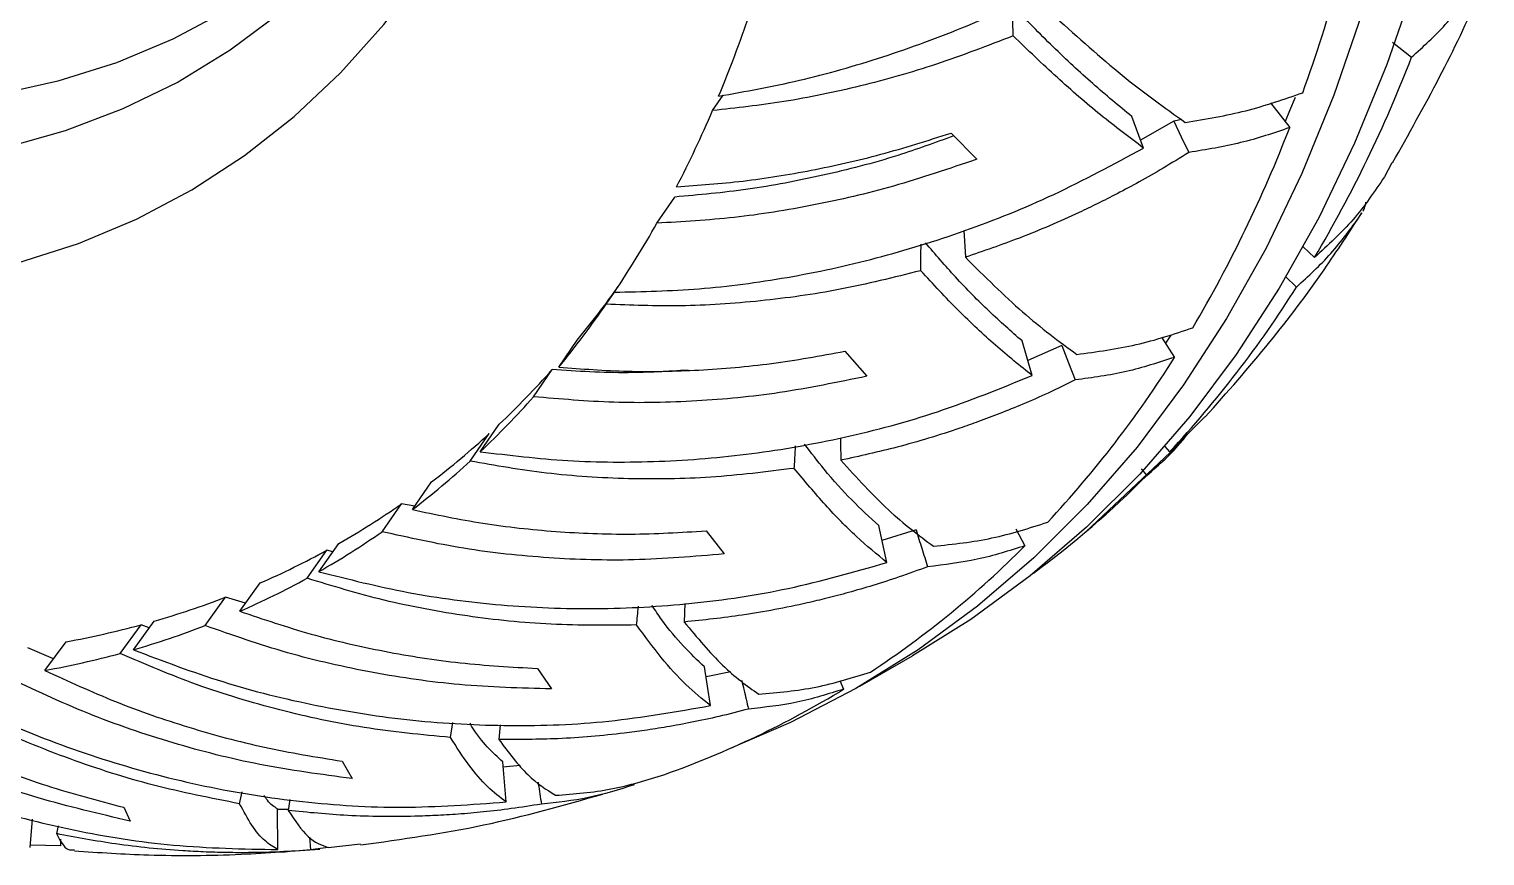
# Model space of a CAD drawing. Header units: millimetres. Extents: x 0 to 597, y 0 to 420.
# Drawn here: x 156.27 to 162.3, y 37.2 to 40.63 of the extents above; entities that cross this region are included whole.
import ezdxf

# ---------------------------------------------------------------- set-up
doc = ezdxf.new("R2010")
doc.units = ezdxf.units.MM

msp = doc.modelspace()

# ---------------------------------------------------------------- linework, layer by layer
at = {"color": 7, "linetype": 'Continuous', "lineweight": 25}
for p, q in [((161.9177, 40.5732), (161.9974, 40.5108)), ((159.1007, 40.2902), (159.144, 40.3531)), ((161.4131, 40.3218), (161.4921, 40.2191)), ((160.8857, 40.1346), (160.8378, 40.2654)), ((161.0119, 40.2461), (160.8737, 40.1672)), ((161.0445, 40.2522), (161.0119, 40.2461)), ((160.0886, 40.1965), (160.1954, 40.0881)), ((161.9155, 40.0737), (161.8847, 40.0149)), ((158.8698, 39.823), (158.9438, 39.9312)), ((161.7848, 39.8544), (161.7919, 39.8654)), ((161.5477, 39.7246), (161.5956, 39.6807)), ((161.4748, 39.6012), (161.5205, 39.5583)), ((158.66, 39.4872), (158.6938, 39.5368)), ((158.4635, 39.2259), (158.5399, 39.3376)), ((160.4249, 39.1915), (160.383, 39.3347)), ((160.9613, 39.3507), (161.0152, 39.2666)), ((161, 39.3587), (160.9779, 39.3259)), ((159.6489, 39.2916), (159.7397, 39.1883)), ((160.5478, 39.3151), (160.4067, 39.2538)), ((158.359, 39.1035), (158.436, 39.2158)), ((158.1379, 38.8753), (158.2161, 38.989)), ((161.1409, 39.0204), (160.9947, 38.8748)), ((158.0961, 38.8364), (158.1746, 38.9503)), ((160.6482, 38.5443), (161.0435, 38.916)), ((160.9742, 38.8969), (160.9947, 38.8748)), ((160.8765, 38.8037), (160.9004, 38.7772)), ((157.8564, 38.6353), (157.9363, 38.7504)), ((157.7309, 38.5436), (157.8115, 38.6592)), ((157.8663, 38.6495), (157.8115, 38.6592)), ((159.8229, 38.4157), (159.7889, 38.5691)), ((159.9437, 38.5513), (159.8026, 38.5071)), ((160.3576, 38.5559), (160.3951, 38.4855)), ((157.469, 38.3779), (157.5512, 38.4945)), ((159.0739, 38.5469), (159.1483, 38.4514)), ((157.4201, 38.3505), (157.5025, 38.4673)), ((157.5274, 38.4608), (157.5025, 38.4673)), ((157.1418, 38.2135), (157.2259, 38.3311)), ((156.9978, 38.1543), (157.0826, 38.2721)), ((157.1656, 38.2468), (157.0826, 38.2721)), ((158.9859, 38.2453), (158.9831, 38.1692)), ((156.6451, 38.039), (156.732, 38.1575)), ((156.7002, 38.0544), (156.7868, 38.1728)), ((156.766, 38.1444), (156.732, 38.1575)), ((156.3336, 37.9687), (156.4224, 38.0877)), ((156.3694, 38.0167), (156.2634, 38.0622)), ((159.7112, 37.903), (159.9297, 38.0292)), ((158.3747, 37.9767), (158.4326, 37.8917)), ((159.0914, 37.8224), (159.0669, 37.9835)), ((159.1768, 37.9623), (159.0733, 37.9414)), ((159.6281, 37.9268), (159.6437, 37.8909)), ((158.0142, 37.6904), (158.024, 37.7531)), ((158.2204, 37.7423), (158.2148, 37.6818)), ((157.565, 37.5922), (157.6067, 37.5202)), ((158.2446, 37.4231), (158.2312, 37.5895)), ((158.3032, 37.5743), (158.233, 37.5672)), ((157.1407, 37.4157), (157.1511, 37.4645)), ((157.3488, 37.4331), (157.3418, 37.3873)), ((156.2729, 37.2337), (156.2816, 37.3511)), ((156.6604, 37.4009), (156.6866, 37.344)), ((157.299, 37.2256), (157.298, 37.3945)), ((157.3425, 37.3921), (157.298, 37.3918)), ((156.3881, 37.3237), (156.3811, 37.2916)), ((156.3977, 37.2407), (156.2737, 37.2437)), ((156.3978, 37.2691), (156.3977, 37.2407)), ((157.4305, 37.2767), (157.4346, 37.2239)), ((157.5069, 37.2341), (157.4346, 37.2239)), ((157.5072, 37.234), (157.6414, 37.2488))]:
    msp.add_line(p, q, dxfattribs=at)
at = {"color": 7, "linetype": 'Continuous', "lineweight": 25, "flags": 128}
for points in [[(156.2214, 39.6579), (156.4726, 39.7384), (156.7133, 39.8397), (156.9429, 39.9615), (157.1608, 40.1036), (157.3663, 40.2654), (157.5589, 40.4467), (157.7382, 40.6468), (157.9035, 40.8652), (158.0545, 41.1015), (158.1908, 41.3548), (158.312, 41.6246), (158.4177, 41.9101), (158.5077, 42.2106), (158.5818, 42.5252), (158.6397, 42.8531), (158.6812, 43.1934), (158.7064, 43.5451), (158.7064, 43.5451)], [(158.2996, 42.1215), (158.2755, 42.069), (158.1476, 41.8201), (158.0049, 41.5881), (157.8479, 41.3737), (157.6768, 41.1775), (157.4923, 41.0002), (157.2949, 40.8422), (157.0851, 40.7039), (156.8635, 40.5858), (156.6309, 40.4882), (156.3878, 40.4113), (156.1349, 40.3555)], [(162.0116, 40.8211), (161.8941, 40.4803), (161.761, 40.155), (161.6125, 39.8458), (161.4489, 39.5534), (161.2706, 39.2782), (161.0779, 39.021), (160.8711, 38.7821), (160.6507, 38.562), (160.4171, 38.3613), (160.1708, 38.1802), (159.9297, 38.0292)], [(160.3462, 40.5998), (160.3455, 40.6618), (160.3448, 40.7238)], [(157.3065, 40.6919), (157.102, 40.54), (156.8853, 40.408), (156.657, 40.2964), (156.4179, 40.2055), (156.1686, 40.1355)], [(161.7931, 40.695), (161.6756, 40.3542), (161.5425, 40.0289), (161.394, 39.7197), (161.2305, 39.4272), (161.0521, 39.1521), (160.8594, 38.8948), (160.6526, 38.6559), (160.4322, 38.4359), (160.1986, 38.2352), (159.9524, 38.0541), (159.6939, 37.8931), (159.4236, 37.7524), (159.1642, 37.6409)], [(161.5143, 40.3437), (161.4918, 40.2883), (161.4737, 40.245)], [(161.0119, 40.2461), (161.0431, 40.1812), (161.0743, 40.1164)], [(160.1417, 39.7909), (160.1441, 39.7492), (160.148, 39.6814)], [(159.9629, 39.626), (159.9642, 39.6933), (159.9651, 39.7363)], [(160.5478, 39.3151), (160.5758, 39.2439), (160.6038, 39.1727)], [(159.6305, 38.9326), (159.6308, 38.9127), (159.6317, 38.8401)]]:
    msp.add_lwpolyline(points, dxfattribs=at)
at = {"color": 7, "linetype": 'Continuous', "lineweight": 25}
for centre, radius, start, end in [((154.8574, 42.7617), 7.1058, 340.27865, 348.32942), ((154.056, 42.4536), 5.489, 337.46038, 341.23965), ((156.7588, 42.5343), 5.6158, 329.46031, 338.87951), ((154.5488, 42.2459), 4.9543, 332.70175, 336.74865), ((156.2535, 42.2426), 5.6158, 329.46031, 338.87951), ((155.0476, 41.9777), 4.3877, 326.19974, 330.58939), ((155.4411, 41.8705), 4.0023, 320.73788, 324.77375), ((157.6308, 42.0069), 4.5963, 317.04321, 327.80945), ((155.3384, 41.7801), 4.0361, 320.74005, 325.38159), ((155.6799, 41.6675), 3.6888, 313.43684, 318.34512), ((157.1255, 41.7152), 4.5963, 317.04321, 327.80945), ((155.5861, 41.5701), 3.7113, 313.43878, 318.34586), ((155.7953, 41.5445), 3.5201, 307.4619, 312.52623), ((155.7024, 41.4464), 3.5415, 307.46175, 312.525), ((158.0047, 41.6598), 4.0859, 306.41538, 315.12973), ((155.8535, 41.4671), 3.4232, 299.73145, 304.88959), ((155.7604, 41.3695), 3.4451, 299.73356, 304.88876), ((155.8489, 41.4771), 3.4342, 293.63806, 298.78428), ((157.5224, 41.3423), 4.0514, 303.44649, 315.15853), ((155.76, 41.3712), 3.4468, 293.63375, 298.79126), ((155.8027, 41.5941), 3.56, 286.04713, 291.07058), ((155.7546, 41.7697), 3.7421, 280.27875, 285.13982), ((155.7108, 41.4948), 3.5799, 286.0448, 291.06949), ((155.6627, 41.6698), 3.7614, 280.27498, 285.13936), ((157.5721, 41.2792), 3.9714, 289.57397, 301.4422)]:
    msp.add_arc(centre, radius, start, end, dxfattribs=at)
for points, knots in [([(159.1258, 40.3495), (159.2364, 40.3693), (159.4585, 40.4091), (159.8048, 40.508), (160.1544, 40.6357), (160.5042, 40.7962), (160.8546, 40.9884), (161.0812, 41.1464), (161.1963, 41.2267)], [0, 0, 0, 0, 0.166041, 0.333058, 0.499187, 0.663306, 0.828996, 1, 1, 1, 1]), ([(161.9178, 40.0725), (161.9842, 40.1903), (162.1124, 40.4178), (162.2365, 40.6755), (162.2937, 40.8159), (162.301, 40.8339)], [0, 0, 0, 0, 0.48329, 0.933819, 1, 1, 1, 1]), ([(161.9974, 40.5108), (162.0457, 40.5547), (162.1423, 40.6424), (162.2176, 40.7463), (162.2552, 40.7982)], [0, 0, 0, 0, 0.500362, 1, 1, 1, 1]), ([(160.8378, 40.2654), (160.7844, 40.3095), (160.6786, 40.397), (160.5126, 40.5506), (160.4004, 40.6663), (160.3448, 40.7238)], [0, 0, 0, 0, 0.339009, 0.67198, 1, 1, 1, 1]), ([(160.522, 40.6769), (160.6153, 40.5929), (160.8022, 40.4249), (160.9738, 40.3023), (161.0596, 40.2409)], [0, 0, 0, 0, 0.499579, 1, 1, 1, 1]), ([(160.3462, 40.5998), (160.2401, 40.5587), (160.0283, 40.4766), (159.7099, 40.3877), (159.3983, 40.3224), (159.1985, 40.3008), (159.1007, 40.2902)], [0, 0, 0, 0, 0.250635, 0.500174, 0.755311, 1, 1, 1, 1]), ([(160.8857, 40.1346), (160.8271, 40.179), (160.7111, 40.267), (160.5296, 40.4231), (160.407, 40.5412), (160.3462, 40.5998)], [0, 0, 0, 0, 0.339373, 0.672334, 1, 1, 1, 1]), ([(161.0596, 40.2409), (161.1444, 40.2549), (161.3146, 40.283), (161.4689, 40.3369), (161.5464, 40.3639)], [0, 0, 0, 0, 0.498256, 1, 1, 1, 1]), ([(160.0999, 40.185), (160.0227, 40.1568), (159.8411, 40.0906), (159.5549, 40.0179), (159.2442, 39.9583), (159.0439, 39.9402), (158.9438, 39.9312)], [0, 0, 0, 0, 0.195643, 0.460135, 0.730067, 1, 1, 1, 1]), ([(158.9513, 39.9738), (159.0426, 39.9803), (159.2251, 39.9933), (159.5091, 40.0394), (159.7974, 40.1039), (159.9916, 40.1656), (160.0886, 40.1965)], [0, 0, 0, 0, 0.249919, 0.499819, 0.749989, 1, 1, 1, 1]), ([(161.4921, 40.2191), (161.4253, 40.1965), (161.2918, 40.1514), (161.1468, 40.1281), (161.0743, 40.1164)], [0, 0, 0, 0, 0.5003701, 1, 1, 1, 1]), ([(158.6937, 39.5368), (158.81, 39.5393), (159.0433, 39.5444), (159.408, 39.593), (159.777, 39.6724), (160.1475, 39.7872), (160.52, 39.936), (160.7625, 40.0677), (160.8857, 40.1346)], [0, 0, 0, 0, 0.166041, 0.333058, 0.499186, 0.663304, 0.828995, 1, 1, 1, 1]), ([(160.1954, 40.0881), (160.0801, 40.0488), (159.8541, 39.9716), (159.5174, 39.894), (159.1882, 39.8409), (158.976, 39.829), (158.8698, 39.823)], [0, 0, 0, 0, 0.255316, 0.5003, 0.750161, 1, 1, 1, 1]), ([(161.0743, 40.1164), (161.0389, 40.0944), (160.971, 40.0521), (160.8718, 39.9955), (160.7806, 39.9465), (160.6977, 39.9045), (160.5633, 39.8401), (160.3817, 39.7616), (160.2228, 39.7071), (160.148, 39.6814)], [0, 0, 0, 0, 0.120105, 0.230147, 0.330172, 0.420239, 0.5004, 0.764728, 1, 1, 1, 1]), ([(161.8847, 40.0149), (161.8436, 39.9542), (161.7611, 39.8324), (161.6509, 39.7314), (161.5956, 39.6807)], [0, 0, 0, 0, 0.498255, 1, 1, 1, 1]), ([(161.7962, 39.8721), (161.7989, 39.8781), (161.8039, 39.8897), (161.8072, 39.9029), (161.8078, 39.9101), (161.8079, 39.9105)], [0, 0, 0, 0, 0.5098346, 0.9733132, 1, 1, 1, 1]), ([(161.142, 39.0193), (161.2321, 39.1209), (161.3999, 39.3102), (161.6145, 39.5942), (161.7394, 39.786), (161.7913, 39.8658)], [0, 0, 0, 0, 0.403555, 0.751666, 1, 1, 1, 1]), ([(161.5205, 39.5583), (161.5696, 39.6032), (161.6677, 39.693), (161.7458, 39.8006), (161.7848, 39.8544)], [0, 0, 0, 0, 0.5003611, 1, 1, 1, 1]), ([(160.383, 39.3347), (160.3379, 39.3743), (160.2484, 39.453), (160.1133, 39.5901), (160.0239, 39.6936), (159.9824, 39.7416)], [0, 0, 0, 0, 0.35277, 0.699253, 1, 1, 1, 1]), ([(160.148, 39.6814), (160.2282, 39.6018), (160.3888, 39.4424), (160.5358, 39.3333), (160.6094, 39.2786)], [0, 0, 0, 0, 0.499577, 1, 1, 1, 1]), ([(159.9629, 39.626), (159.8513, 39.5982), (159.6287, 39.5428), (159.2954, 39.4966), (158.97, 39.4748), (158.7619, 39.4831), (158.66, 39.4872)], [0, 0, 0, 0, 0.2506376, 0.5001735, 0.7553099, 1, 1, 1, 1]), ([(160.4249, 39.1915), (160.3748, 39.2316), (160.2755, 39.311), (160.1199, 39.457), (160.0149, 39.5699), (159.9629, 39.626)], [0, 0, 0, 0, 0.339378, 0.672331, 1, 1, 1, 1]), ([(160.6094, 39.2786), (160.6928, 39.2899), (160.8604, 39.3124), (161.0135, 39.3634), (161.0903, 39.389)], [0, 0, 0, 0, 0.498255, 1, 1, 1, 1]), ([(158.4635, 39.2259), (158.5583, 39.2188), (158.7478, 39.2046), (159.0434, 39.2108), (159.3441, 39.2364), (159.5473, 39.2732), (159.6489, 39.2916)], [0, 0, 0, 0, 0.249916, 0.499818, 0.749987, 1, 1, 1, 1]), ([(158.9993, 39.2133), (158.916, 39.2084), (158.7236, 39.1971), (158.54, 39.209), (158.436, 39.2158)], [0, 0, 0, 0, 0.432918, 1, 1, 1, 1]), ([(161.0152, 39.2666), (160.9492, 39.2451), (160.8172, 39.202), (160.6749, 39.1825), (160.6038, 39.1727)], [0, 0, 0, 0, 0.500369, 1, 1, 1, 1]), ([(158.1379, 38.8753), (158.258, 38.8608), (158.499, 38.8317), (158.8771, 38.8303), (159.261, 38.8614), (159.6479, 38.93), (160.0386, 39.0342), (160.2948, 39.1385), (160.4249, 39.1915)], [0, 0, 0, 0, 0.166042, 0.333057, 0.499187, 0.663304, 0.828995, 1, 1, 1, 1]), ([(159.7397, 39.1883), (159.6189, 39.1634), (159.3823, 39.1145), (159.0314, 39.0816), (158.689, 39.0742), (158.469, 39.0937), (158.359, 39.1035)], [0, 0, 0, 0, 0.2553188, 0.5003047, 0.7501603, 1, 1, 1, 1]), ([(160.6038, 39.1727), (160.5663, 39.1544), (160.4945, 39.1193), (160.3897, 39.0733), (160.2936, 39.0341), (160.2064, 39.0012), (160.0654, 38.9516), (159.8752, 38.8933), (159.7097, 38.8571), (159.6317, 38.8401)], [0, 0, 0, 0, 0.120104, 0.230143, 0.330172, 0.420243, 0.500397, 0.764725, 1, 1, 1, 1]), ([(160.9004, 38.7772), (160.9514, 38.8218), (161.012, 38.8747), (161.0616, 38.9392), (161.0695, 38.9493)], [0, 0, 0, 0, 0.842085, 1, 1, 1, 1]), ([(159.4392, 38.8064), (159.4406, 38.8303), (159.4425, 38.8615), (159.4443, 38.8926), (159.4447, 38.8998)], [0, 0, 0, 0, 0.768688, 1, 1, 1, 1]), ([(159.7889, 38.5691), (159.752, 38.603), (159.6787, 38.6704), (159.5749, 38.7851), (159.5089, 38.8712), (159.4819, 38.9064)], [0, 0, 0, 0, 0.375656, 0.744622, 1, 1, 1, 1]), ([(159.4392, 38.8064), (159.3235, 38.792), (159.0927, 38.7634), (158.7487, 38.7594), (158.414, 38.7804), (158.2006, 38.818), (158.0961, 38.8364)], [0, 0, 0, 0, 0.250639, 0.500175, 0.75531, 1, 1, 1, 1]), ([(159.8229, 38.4157), (159.7812, 38.4502), (159.6986, 38.5184), (159.5692, 38.6498), (159.4823, 38.7544), (159.4392, 38.8064)], [0, 0, 0, 0, 0.3393679, 0.6723339, 1, 1, 1, 1]), ([(159.6317, 38.8401), (159.6985, 38.7671), (159.8322, 38.6209), (159.9548, 38.5291), (160.0162, 38.4831)], [0, 0, 0, 0, 0.499584, 1, 1, 1, 1]), ([(157.8564, 38.6353), (157.9532, 38.615), (158.1469, 38.5743), (158.45, 38.5416), (158.7591, 38.5287), (158.969, 38.5409), (159.0739, 38.5469)], [0, 0, 0, 0, 0.249916, 0.499818, 0.749986, 1, 1, 1, 1]), ([(159.9437, 38.5513), (159.9517, 38.5258), (159.9676, 38.4748), (159.9835, 38.4238), (159.9915, 38.3983)], [0, 0, 0, 0, 0.500025, 1, 1, 1, 1]), ([(160.0162, 38.4831), (160.098, 38.4921), (160.2621, 38.51), (160.4134, 38.5587), (160.4894, 38.5831)], [0, 0, 0, 0, 0.498255, 1, 1, 1, 1]), ([(159.1483, 38.4514), (159.0235, 38.4409), (158.779, 38.4202), (158.4183, 38.4314), (158.0676, 38.4685), (157.8431, 38.5186), (157.7309, 38.5436)], [0, 0, 0, 0, 0.255317, 0.500303, 0.75016, 1, 1, 1, 1]), ([(160.3951, 38.4855), (160.33, 38.4647), (160.1997, 38.4232), (160.0609, 38.4066), (159.9915, 38.3983)], [0, 0, 0, 0, 0.500373, 1, 1, 1, 1]), ([(157.469, 38.3779), (157.5912, 38.3469), (157.8362, 38.2848), (158.2226, 38.2347), (158.6164, 38.2183), (159.0151, 38.241), (159.4196, 38.3006), (159.6871, 38.3769), (159.8229, 38.4157)], [0, 0, 0, 0, 0.166041, 0.333056, 0.499185, 0.663302, 0.828992, 1, 1, 1, 1]), ([(159.9915, 38.3983), (159.9522, 38.3839), (159.877, 38.3562), (159.7676, 38.3211), (159.6676, 38.2919), (159.5769, 38.2682), (159.4306, 38.2335), (159.2337, 38.1956), (159.0633, 38.1776), (158.9831, 38.1692)], [0, 0, 0, 0, 0.120107, 0.230141, 0.330175, 0.420244, 0.500401, 0.764725, 1, 1, 1, 1]), ([(158.7854, 38.157), (158.667, 38.1558), (158.4306, 38.1534), (158.0804, 38.1904), (157.7409, 38.2529), (157.5255, 38.3184), (157.4201, 38.3505)], [0, 0, 0, 0, 0.250638, 0.500175, 0.755311, 1, 1, 1, 1]), ([(157.1418, 38.2135), (157.2392, 38.1806), (157.434, 38.1147), (157.7404, 38.0446), (158.0539, 37.9947), (158.2678, 37.9827), (158.3747, 37.9767)], [0, 0, 0, 0, 0.249916, 0.499818, 0.749987, 1, 1, 1, 1]), ([(158.7854, 38.157), (158.788, 38.1821), (158.7907, 38.208), (158.7934, 38.2339), (158.7935, 38.2346)], [0, 0, 0, 0, 0.971614, 1, 1, 1, 1]), ([(159.0669, 37.9835), (159.038, 38.0107), (158.9807, 38.0644), (158.9068, 38.1524), (158.863, 38.2174), (158.8493, 38.2377)], [0, 0, 0, 0, 0.412152, 0.816944, 1, 1, 1, 1]), ([(158.4326, 37.8917), (158.3053, 37.8952), (158.0559, 37.9021), (157.6902, 37.9559), (157.336, 38.0357), (157.1105, 38.1148), (156.9978, 38.1543)], [0, 0, 0, 0, 0.255317, 0.500302, 0.750159, 1, 1, 1, 1]), ([(159.0914, 37.8224), (159.0579, 37.8499), (158.9916, 37.9045), (158.8883, 38.0172), (158.8195, 38.1106), (158.7854, 38.157)], [0, 0, 0, 0, 0.339372, 0.6723243, 1, 1, 1, 1]), ([(158.9831, 38.1692), (159.0365, 38.1049), (159.1434, 37.9764), (159.2422, 37.9054), (159.2917, 37.8698)], [0, 0, 0, 0, 0.499569, 1, 1, 1, 1]), ([(158.0142, 37.6904), (157.8944, 37.7019), (157.6554, 37.7248), (157.3036, 37.8009), (156.964, 37.9023), (156.7499, 37.994), (156.6451, 38.039)], [0, 0, 0, 0, 0.250638, 0.500175, 0.755312, 1, 1, 1, 1]), ([(156.7002, 38.0544), (156.8225, 38.0078), (157.0679, 37.9144), (157.4571, 37.8178), (157.8556, 37.7557), (158.2614, 37.7339), (158.6752, 37.7495), (158.9512, 37.7979), (159.0914, 37.8224)], [0, 0, 0, 0, 0.16604, 0.333057, 0.499184, 0.663302, 0.828993, 1, 1, 1, 1]), ([(154.9242, 37.9503), (155.0413, 37.8765), (155.2761, 37.7284), (155.6548, 37.549), (156.0471, 37.4043), (156.4521, 37.3006), (156.8702, 37.2341), (157.1545, 37.2285), (157.299, 37.2256)], [0, 0, 0, 0, 0.166042, 0.333057, 0.499186, 0.663303, 0.828993, 1, 1, 1, 1]), ([(156.3336, 37.9687), (156.4301, 37.9241), (156.6232, 37.8348), (156.9285, 37.7296), (157.2421, 37.6447), (157.4574, 37.6097), (157.565, 37.5922)], [0, 0, 0, 0, 0.249916, 0.499817, 0.749986, 1, 1, 1, 1]), ([(159.2917, 37.8698), (159.3714, 37.877), (159.5313, 37.8914), (159.6805, 37.9383), (159.7554, 37.9618)], [0, 0, 0, 0, 0.498254, 1, 1, 1, 1]), ([(156.6866, 37.344), (156.5589, 37.3736), (156.3087, 37.4315), (155.9475, 37.5624), (155.601, 37.7189), (155.3837, 37.8491), (155.2751, 37.9142)], [0, 0, 0, 0, 0.2553166, 0.5003014, 0.7501591, 1, 1, 1, 1]), ([(155.4476, 37.9057), (155.5417, 37.8504), (155.73, 37.74), (156.03, 37.6026), (156.3395, 37.4855), (156.5535, 37.4291), (156.6604, 37.4009)], [0, 0, 0, 0, 0.249918, 0.499818, 0.749987, 1, 1, 1, 1]), ([(157.1407, 37.4157), (157.021, 37.4391), (156.7821, 37.4859), (156.4334, 37.5982), (156.0984, 37.7356), (155.8887, 37.8512), (155.7861, 37.9078)], [0, 0, 0, 0, 0.250636, 0.500174, 0.75531, 1, 1, 1, 1]), ([(155.8464, 37.9109), (155.967, 37.85), (156.209, 37.7277), (156.5956, 37.5878), (156.9936, 37.4826), (157.4015, 37.4184), (157.8198, 37.3917), (158.1015, 37.4126), (158.2446, 37.4231)], [0, 0, 0, 0, 0.166042, 0.333057, 0.499185, 0.663302, 0.828992, 1, 1, 1, 1]), ([(157.6067, 37.5202), (157.4785, 37.5371), (157.2271, 37.5704), (156.8612, 37.6643), (156.5084, 37.7843), (156.2853, 37.8902), (156.1738, 37.9431)], [0, 0, 0, 0, 0.255317, 0.500302, 0.750159, 1, 1, 1, 1]), ([(159.2215, 37.9263), (159.2244, 37.9138), (159.2337, 37.8745), (159.2429, 37.8352), (159.2491, 37.8084)], [0, 0, 0, 0, 0.317548, 1, 1, 1, 1]), ([(159.6437, 37.8909), (159.5796, 37.8707), (159.4515, 37.8302), (159.3166, 37.8157), (159.2491, 37.8084)], [0, 0, 0, 0, 0.500373, 1, 1, 1, 1]), ([(159.2491, 37.8084), (159.2085, 37.7978), (159.1305, 37.7776), (159.0177, 37.7535), (158.9146, 37.7344), (158.8214, 37.7197), (158.6712, 37.6999), (158.4698, 37.6821), (158.2965, 37.6819), (158.2148, 37.6818)], [0, 0, 0, 0, 0.120103, 0.23014, 0.330172, 0.420239, 0.500399, 0.764725, 1, 1, 1, 1]), ([(158.2312, 37.5895), (158.2099, 37.6088), (158.1678, 37.6471), (158.1215, 37.7046), (158.0977, 37.7454), (158.0955, 37.7492)], [0, 0, 0, 0, 0.480173, 0.951795, 1, 1, 1, 1]), ([(158.2446, 37.4231), (158.219, 37.4426), (158.1684, 37.4812), (158.0905, 37.5716), (158.0395, 37.651), (158.0142, 37.6904)], [0, 0, 0, 0, 0.339373, 0.672338, 1, 1, 1, 1]), ([(158.2148, 37.6818), (158.2551, 37.6283), (158.3356, 37.5213), (158.4118, 37.4743), (158.4499, 37.4507)], [0, 0, 0, 0, 0.499569, 1, 1, 1, 1]), ([(158.4499, 37.4507), (158.5271, 37.4567), (158.6822, 37.4686), (158.8289, 37.5143), (158.9026, 37.5373)], [0, 0, 0, 0, 0.498252, 1, 1, 1, 1]), ([(158.3771, 37.5047), (158.3775, 37.5023), (158.3822, 37.4722), (158.3869, 37.4421), (158.3913, 37.4143)], [0, 0, 0, 0, 0.080164, 1, 1, 1, 1]), ([(158.7757, 37.4944), (158.7127, 37.4744), (158.587, 37.4346), (158.4565, 37.4211), (158.3913, 37.4143)], [0, 0, 0, 0, 0.500372, 1, 1, 1, 1]), ([(157.299, 37.2256), (157.2808, 37.2361), (157.2449, 37.257), (157.1911, 37.3215), (157.1574, 37.3845), (157.1407, 37.4157)], [0, 0, 0, 0, 0.339383, 0.672336, 1, 1, 1, 1]), ([(157.298, 37.3945), (157.2838, 37.4031), (157.265, 37.4144), (157.2463, 37.4431), (157.2417, 37.4501)], [0, 0, 0, 0, 0.755292, 1, 1, 1, 1]), ([(158.3913, 37.4143), (158.3496, 37.4077), (158.2697, 37.3949), (158.1544, 37.3815), (158.0494, 37.3723), (157.9546, 37.3666), (157.8021, 37.3611), (157.5983, 37.3627), (157.4239, 37.3795), (157.3418, 37.3873)], [0, 0, 0, 0, 0.1201, 0.230142, 0.330169, 0.420238, 0.500399, 0.764725, 1, 1, 1, 1]), ([(157.6419, 37.2447), (157.8133, 37.2687), (158.1565, 37.3166), (158.4823, 37.4093), (158.6453, 37.4556)], [0, 0, 0, 0, 0.499383, 1, 1, 1, 1]), ([(157.3418, 37.3873), (157.3694, 37.3464), (157.4246, 37.2646), (157.4797, 37.2442), (157.5072, 37.234)], [0, 0, 0, 0, 0.499569, 1, 1, 1, 1]), ([(157.4346, 37.2239), (157.3923, 37.221), (157.3113, 37.2155), (157.1947, 37.2125), (157.0888, 37.2127), (156.9934, 37.2155), (156.8402, 37.2238), (156.6361, 37.2438), (156.4627, 37.2763), (156.3811, 37.2916)], [0, 0, 0, 0, 0.120105, 0.230144, 0.330171, 0.420242, 0.5004, 0.764723, 1, 1, 1, 1]), ([(156.3811, 37.2916), (156.3967, 37.2631), (156.4201, 37.2203), (156.4469, 37.224), (156.4559, 37.2252)], [0, 0, 0, 0, 0.664272, 1, 1, 1, 1]), ([(156.4556, 37.2204), (156.558, 37.2136), (156.7877, 37.1984), (157.1253, 37.2017), (157.364, 37.2192), (157.4731, 37.2271)], [0, 0, 0, 0, 0.3038055, 0.6816339, 1, 1, 1, 1])]:
    msp.add_open_spline(points, degree=3, knots=knots, dxfattribs=at)

doc.saveas('drawing.dxf')
